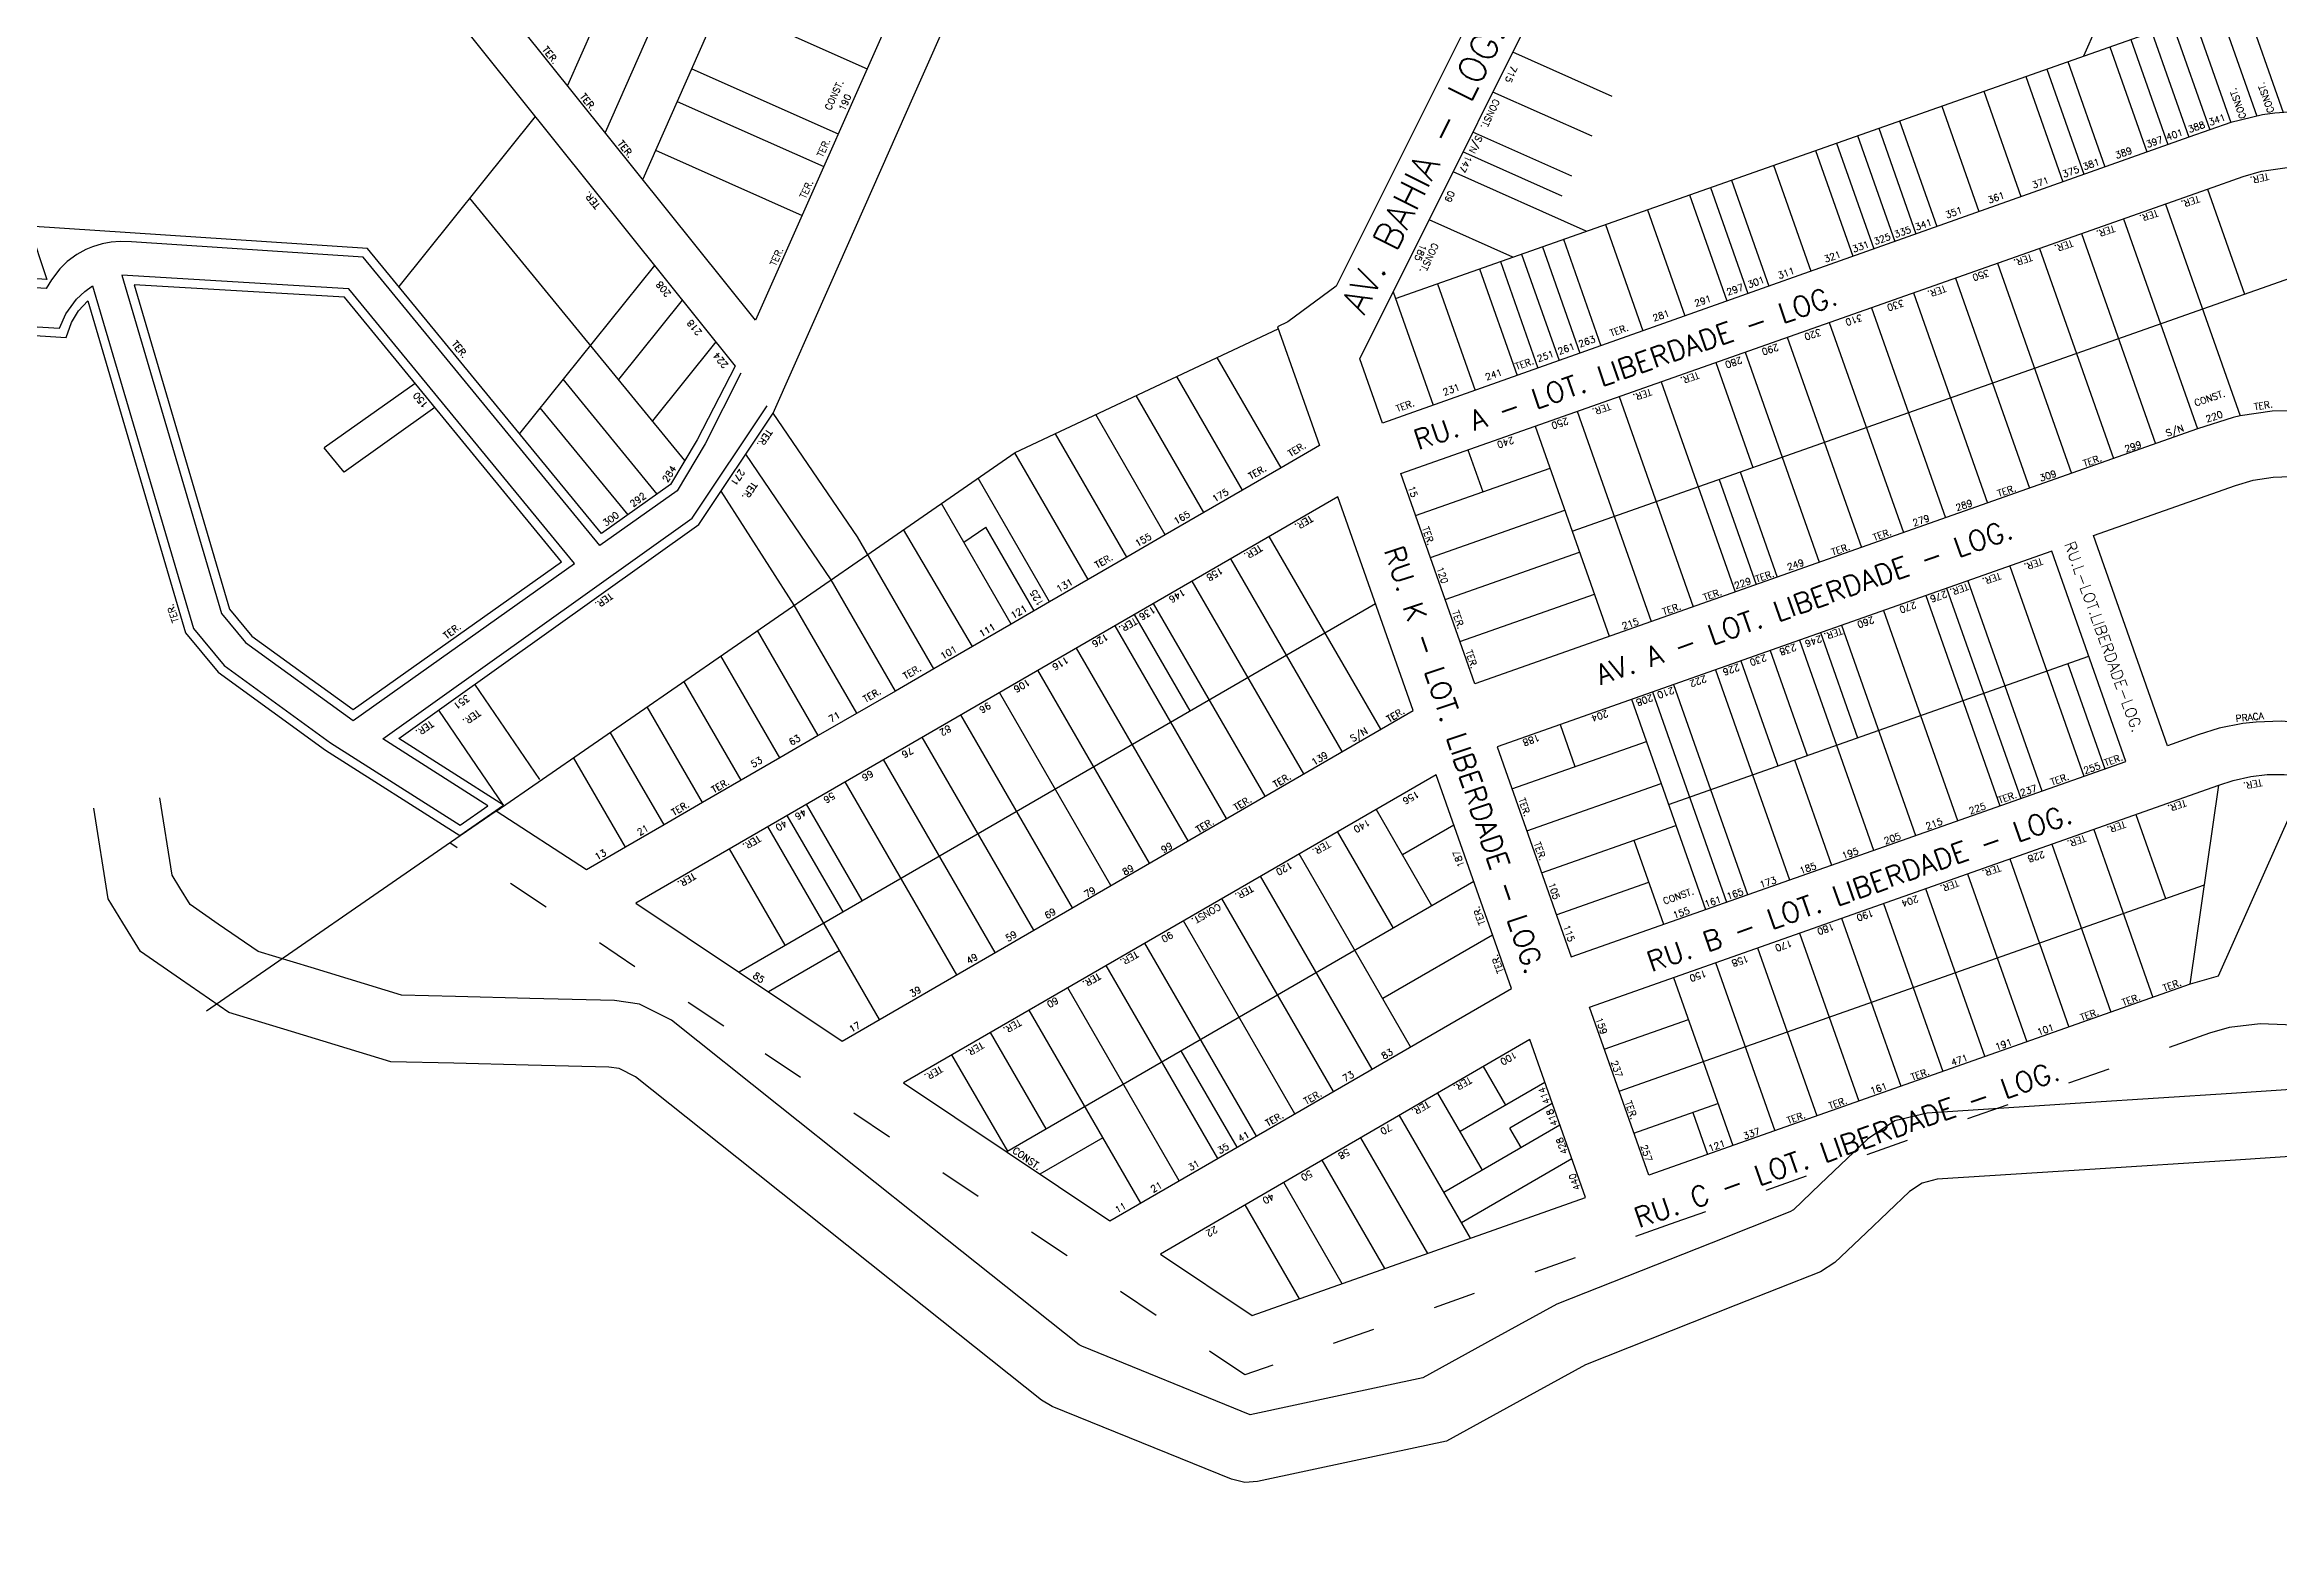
# Model space of a CAD drawing. Extents: x 714896 to 749292, y 8417558 to 8447149.
# Drawn here: x 740476 to 740977, y 8424015 to 8424348 of the extents above; entities that cross this region are included whole.
import ezdxf

# ---------------------------------------------------------------- set-up
doc = ezdxf.new("R2010")
doc.units = 0
doc.header["$MEASUREMENT"] = 0
doc.linetypes.add('ACAD_ISO03W100', pattern=[30, 12, -18])
for name, color, linetype in [('LOTE', 7, 'CONTINUOUS'), ('MEIO_FIO', 24, 'CONTINUOUS'), ('NUM-PORTA', 7, 'CONTINUOUS'), ('QUADRA', 6, 'CONTINUOUS'), ('REFERENCIA', 7, 'CONTINUOUS'), ('TEXTO', 7, 'CONTINUOUS'), ('TEXTODERUA', 3, 'CONTINUOUS')]:
    doc.layers.add(name, color=color, linetype=linetype)
doc.styles.add('ROMANS', font='ROMANS.SHX', dxfattribs={"height": 1.5})

msp = doc.modelspace()

# ---------------------------------------------------------------- linework, layer by layer
at = {"layer": 'LOTE', "color": 7}
for p, q in [((740954.01, 8424392.63, 517.5), (740933.24, 8424345.78, 517.5)), ((740778.8, 8424291.36, 517.5), (740977.9, 8424361.51, 517.5)), ((740969.16, 8424358.43, 517.5), (740978.08, 8424333.11, 517.5)), ((740953.32, 8424352.74, 517.5), (740961.6, 8424329.25, 517.5)), ((740958.04, 8424354.39, 517.5), (740966.32, 8424330.9, 517.5)), ((740963.63, 8424356.48, 517.5), (740972.15, 8424332.31, 517.5)), ((740939.14, 8424347.85, 517.5), (740947.45, 8424324.28, 517.5)), ((740943.85, 8424349.52, 517.5), (740952.17, 8424325.93, 517.5)), ((740948.65, 8424350.94, 517.5), (740956.88, 8424327.6, 517.5)), ((740827.42, 8424336.69, 517.5), (740805.13, 8424346.61, 517.5)), ((740924.99, 8424342.86, 517.5), (740933.32, 8424319.24, 517.5)), ((740929.71, 8424344.53, 517.5), (740938.03, 8424320.91, 517.5)), ((740822.93, 8424327.76, 517.5), (740800.66, 8424337.67, 517.5)), ((740910.84, 8424337.89, 517.5), (740919.18, 8424314.22, 517.5)), ((740920.28, 8424341.21, 517.5), (740928.61, 8424317.56, 517.5)), ((740901.41, 8424334.56, 517.5), (740909.76, 8424310.88, 517.5)), ((740818.43, 8424318.82, 517.5), (740796.2, 8424328.72, 517.5)), ((740882.55, 8424327.92, 517.5), (740890.91, 8424304.19, 517.5)), ((740887.27, 8424329.57, 517.5), (740895.62, 8424305.86, 517.5)), ((740891.98, 8424331.24, 517.5), (740900.33, 8424307.53, 517.5)), ((740816.2, 8424314.35, 517.5), (740793.96, 8424324.25, 517.5)), ((740873.12, 8424324.59, 517.5), (740881.48, 8424300.84, 517.5)), ((740877.84, 8424326.24, 517.5), (740886.2, 8424302.51, 517.5)), ((740821.64, 8424306.46, 517.5), (740791.73, 8424319.78, 517.5)), ((740854.25, 8424317.95, 517.5), (740862.64, 8424294.15, 517.5)), ((740863.68, 8424321.27, 517.5), (740872.06, 8424297.5, 517.5)), ((740844.82, 8424314.62, 517.5), (740853.21, 8424290.81, 517.5)), ((740849.54, 8424316.29, 517.5), (740857.92, 8424292.48, 517.5)), ((740951.65, 8424312.57, 517.5), (740968.39, 8424265.05, 517.5)), ((740961.08, 8424315.89, 517.5), (740969.39, 8424292.31, 517.5)), ((740805.19, 8424300.66, 517.5), (740786.37, 8424309.04, 517.5)), ((740825.96, 8424307.98, 517.5), (740834.36, 8424284.12, 517.5)), ((740835.39, 8424311.3, 517.5), (740843.79, 8424287.46, 517.5)), ((740942.22, 8424309.25, 517.5), (740958.83, 8424262.09, 517.5)), ((740811.81, 8424302.98, 517.5), (740820.23, 8424279.1, 517.5)), ((740816.53, 8424304.66, 517.5), (740824.94, 8424280.78, 517.5)), ((740923.35, 8424302.6, 517.5), (740939.97, 8424255.44, 517.5)), ((740932.79, 8424305.92, 517.5), (740949.4, 8424258.76, 517.5)), ((740797.66, 8424298.01, 517.5), (740806.09, 8424274.09, 517.5)), ((740802.38, 8424299.66, 517.5), (740810.8, 8424275.76, 517.5)), ((740807.09, 8424301.33, 517.5), (740815.52, 8424277.43, 517.5)), ((740818.48, 8424239.14, 517.5), (740982.31, 8424296.87, 517.5)), ((740913.92, 8424299.28, 517.5), (740930.54, 8424252.12, 517.5)), ((740778.28, 8424292.84, 517.5), (740787.24, 8424267.4, 517.5)), ((740788.23, 8424294.69, 517.5), (740796.67, 8424270.74, 517.5)), ((740895.06, 8424292.63, 517.5), (740911.67, 8424245.47, 517.5)), ((740904.49, 8424295.95, 517.5), (740921.11, 8424248.8, 517.5)), ((740885.63, 8424289.31, 517.5), (740902.24, 8424242.15, 517.5)), ((740866.76, 8424282.66, 517.5), (740883.38, 8424235.5, 517.5)), ((740876.19, 8424285.98, 517.5), (740892.81, 8424238.83, 517.5)), ((740753.12, 8424253.36, 509.48), (740738.81, 8424278.1, 509.48)), ((740850.73, 8424277.01, 517.5), (740859.04, 8424253.43, 517.5)), ((740857.33, 8424279.34, 517.5), (740873.95, 8424232.18, 517.5)), ((740744.46, 8424248.36, 509.48), (740729.72, 8424273.83, 509.48)), ((740838.47, 8424272.69, 517.5), (740855.08, 8424225.53, 517.5)), ((740735.81, 8424243.35, 509.48), (740720.64, 8424269.57, 509.48)), ((740829.04, 8424269.37, 517.5), (740845.65, 8424222.21, 517.5)), ((740727.15, 8424238.34, 509.48), (740711.56, 8424265.3, 509.48)), ((740810.17, 8424262.72, 517.5), (740826.79, 8424215.56, 517.5)), ((740819.6, 8424266.05, 517.5), (740836.22, 8424218.89, 517.5)), ((740709.84, 8424228.32, 509.48), (740693.39, 8424256.76, 509.48)), ((740718.5, 8424233.33, 509.48), (740702.47, 8424261.03, 509.48)), ((740795.08, 8424257.41, 517.5), (740798.4, 8424247.97, 517.5)), ((740783.31, 8424242.66, 517.5), (740813.5, 8424253.29, 517.5)), ((740856.21, 8424252.44, 517.5), (740864.51, 8424228.86, 517.5)), ((740701.19, 8424223.32, 509.48), (740685.14, 8424251.05, 509.48)), ((740851.49, 8424250.77, 517.5), (740859.8, 8424227.2, 517.5)), ((740692.53, 8424218.31, 509.48), (740676.88, 8424245.35, 509.48)), ((740786.64, 8424233.23, 517.5), (740816.82, 8424243.86, 517.5)), ((740675.22, 8424208.29, 509.48), (740658.09, 8424237.9, 509.48)), ((740683.88, 8424213.3, 509.48), (740668.41, 8424239.5, 509.48)), ((740697.72, 8424221.31, 509.48), (740686.86, 8424240.09, 509.48)), ((740775.53, 8424194.7, 517.5), (740750.49, 8424237.97, 517.5)), ((740766.88, 8424189.69, 517.5), (740741.84, 8424232.97, 517.5)), ((740789.96, 8424223.79, 517.5), (740820.14, 8424234.43, 517.5)), ((740666.56, 8424203.28, 509.48), (740652.12, 8424228.25, 509.48)), ((740758.22, 8424184.68, 517.5), (740733.18, 8424227.96, 517.5)), ((740907.25, 8424228.01, 517.5), (740923.86, 8424180.85, 517.5)), ((740916.68, 8424231.33, 517.5), (740933.29, 8424184.17, 517.5)), ((740774.3, 8424222.87, 517.5), (740631.47, 8424140.23, 517.5)), ((740657.91, 8424198.28, 509.48), (740643.86, 8424222.55, 509.48)), ((740749.56, 8424179.67, 517.5), (740724.52, 8424222.95, 517.5)), ((740793.28, 8424214.36, 517.5), (740823.46, 8424225, 517.5)), ((740897.82, 8424224.69, 517.5), (740914.43, 8424177.53, 517.5)), ((740902.53, 8424226.35, 517.5), (740919.15, 8424179.19, 517.5)), ((740649.25, 8424193.27, 509.48), (740635.61, 8424216.85, 509.48)), ((740740.91, 8424174.66, 517.5), (740715.87, 8424217.94, 517.5)), ((740732.72, 8424198.81, 517.5), (740720.2, 8424220.45, 517.5)), ((740878.95, 8424218.04, 517.5), (740895.57, 8424170.88, 517.5)), ((740888.38, 8424221.36, 517.5), (740905, 8424174.2, 517.5)), ((740732.25, 8424169.66, 517.5), (740707.21, 8424212.93, 517.5)), ((740862.92, 8424212.39, 517.5), (740871.23, 8424188.81, 517.5)), ((740869.52, 8424214.72, 517.5), (740886.14, 8424167.56, 517.5)), ((740874.24, 8424216.38, 517.5), (740882.54, 8424192.8, 517.5)), ((740640.6, 8424188.26, 509.48), (740627.35, 8424211.16, 509.48)), ((740723.6, 8424164.65, 517.5), (740698.56, 8424207.93, 517.5)), ((740840.1, 8424177.85, 517.5), (740934.42, 8424211.08, 517.5)), ((740850.66, 8424208.07, 517.5), (740867.27, 8424160.91, 517.5)), ((740856.32, 8424210.06, 517.5), (740864.62, 8424186.49, 517.5)), ((740929.7, 8424209.41, 517.5), (740938.01, 8424185.84, 517.5)), ((740631.94, 8424183.25, 509.48), (740619.09, 8424205.46, 509.48)), ((740714.94, 8424159.64, 517.5), (740689.9, 8424202.92, 517.5)), ((740836.51, 8424203.09, 517.5), (740853.12, 8424155.93, 517.5)), ((740841.23, 8424204.75, 517.5), (740857.84, 8424157.59, 517.5)), ((740623.29, 8424178.24, 509.48), (740610.84, 8424199.76, 509.48)), ((740706.29, 8424154.63, 517.5), (740681.25, 8424197.91, 517.5)), ((740831.79, 8424201.42, 517.5), (740848.41, 8424154.27, 517.5)), ((740614.63, 8424173.24, 509.48), (740602.58, 8424194.06, 509.48)), ((740697.63, 8424149.62, 517.5), (740672.59, 8424192.9, 517.5)), ((740804.94, 8424181.36, 517.5), (740835.12, 8424191.99, 517.5)), ((740815.76, 8424195.78, 517.5), (740819.08, 8424186.34, 517.5)), ((740605.97, 8424168.23, 509.48), (740594.33, 8424188.36, 509.48)), ((740688.97, 8424144.62, 517.5), (740663.93, 8424187.9, 517.5)), ((740868.4, 8424187.81, 517.5), (740876.7, 8424164.24, 517.5)), ((740680.32, 8424139.61, 517.5), (740655.28, 8424182.89, 517.5)), ((740808.26, 8424171.93, 517.5), (740838.44, 8424182.56, 517.5)), ((740957.22, 8424137.47, 517.5), (740963.62, 8424182.14, 517.5)), ((740659.14, 8424156.24, 517.5), (740646.62, 8424177.88, 517.5)), ((740787, 8424155.1, 517.5), (740774.48, 8424176.74, 517.5)), ((740663.01, 8424129.59, 517.5), (740637.97, 8424172.87, 517.5)), ((740654.82, 8424153.74, 517.5), (740642.3, 8424175.38, 517.5)), ((740778.34, 8424150.09, 517.5), (740765.83, 8424171.73, 517.5)), ((740791.91, 8424173.2, 517.5), (740780.39, 8424166.53, 517.5)), ((740811.58, 8424162.5, 517.5), (740841.76, 8424173.13, 517.5)), ((740935.54, 8424172.24, 517.5), (740948.83, 8424134.51, 517.5)), ((740944.97, 8424175.56, 517.5), (740951.62, 8424156.7, 517.5)), ((740641.83, 8424146.22, 517.5), (740629.31, 8424167.86, 517.5)), ((740782.21, 8424123.44, 517.5), (740757.17, 8424166.72, 517.5)), ((740832.33, 8424169.81, 517.5), (740838.98, 8424150.94, 517.5)), ((740926.11, 8424168.92, 517.5), (740939.4, 8424131.19, 517.5)), ((740773.55, 8424118.44, 517.5), (740748.51, 8424161.71, 517.5)), ((740907.24, 8424162.27, 517.5), (740920.54, 8424124.55, 517.5)), ((740916.68, 8424165.6, 517.5), (740929.97, 8424127.87, 517.5)), ((740796.37, 8424160.52, 517.5), (740691.55, 8424099.87, 517.5)), ((740764.9, 8424113.43, 517.5), (740739.86, 8424156.71, 517.5)), ((740814.9, 8424153.06, 517.5), (740835.65, 8424160.37, 517.5)), ((740829, 8424113.5, 517.5), (740960.42, 8424159.8, 517.5)), ((740897.81, 8424158.95, 517.5), (740911.1, 8424121.22, 517.5)), ((740897.81, 8424158.95, 517.5), (740911.1, 8424121.22, 517.5)), ((740756.24, 8424108.42, 517.5), (740731.2, 8424151.7, 517.5)), ((740878.95, 8424152.3, 517.5), (740892.24, 8424114.58, 517.5)), ((740888.38, 8424155.63, 517.5), (740901.67, 8424117.9, 517.5)), ((740747.59, 8424103.41, 517.5), (740722.55, 8424146.69, 517.5)), ((740800.6, 8424148.53, 517.5), (740775.95, 8424134.26, 517.5)), ((740869.52, 8424148.98, 517.5), (740882.81, 8424111.25, 517.5)), ((740654.08, 8424145.02, 517.5), (740638.11, 8424135.78, 517.5)), ((740738.93, 8424098.4, 517.5), (740713.89, 8424141.68, 517.5)), ((740850.65, 8424142.33, 517.5), (740863.95, 8424104.61, 517.5)), ((740860.09, 8424145.66, 517.5), (740873.38, 8424107.93, 517.5)), ((740730.28, 8424093.4, 517.5), (740705.24, 8424136.67, 517.5)), ((740841.22, 8424139.01, 517.5), (740854.51, 8424101.28, 517.5)), ((740721.62, 8424088.39, 517.5), (740696.58, 8424131.67, 517.5)), ((740700.44, 8424105.02, 517.5), (740687.92, 8424126.66, 517.5)), ((740825.68, 8424122.93, 517.5), (740844.55, 8424129.58, 517.5)), ((740691.79, 8424100.01, 517.5), (740679.27, 8424121.65, 517.5)), ((740743.26, 8424100.91, 517.5), (740730.74, 8424122.55, 517.5)), ((740803.6, 8424110.38, 517.5), (740798.6, 8424119.02, 517.5)), ((740798.32, 8424095.78, 517.5), (740788.33, 8424113.06, 517.5)), ((740812.36, 8424115.45, 517.5), (740793.32, 8424104.43, 517.5)), ((740795.63, 8424080.47, 517.5), (740779.68, 8424108.04, 517.5)), ((740814.02, 8424110.73, 517.5), (740804.5, 8424105.22, 517.5)), ((740832.33, 8424104.07, 517.5), (740851.19, 8424110.72, 517.5)), ((740845.53, 8424108.72, 517.5), (740848.86, 8424099.29, 517.5)), ((740713.15, 8424103.03, 517.5), (740699.02, 8424094.86, 517.5)), ((740786.04, 8424077.07, 517.5), (740771.03, 8424103.02, 517.5)), ((740815.74, 8424105.85, 517.5), (740789.67, 8424090.77, 517.5)), ((740807.04, 8424100.82, 517.5), (740804.5, 8424105.22, 517.5)), ((740776.45, 8424073.68, 517.5), (740762.38, 8424097.99, 517.5)), ((740818.4, 8424098.31, 517.5), (740793.61, 8424083.96, 517.5)), ((740766.86, 8424070.29, 517.5), (740753.73, 8424092.97, 517.5)), ((740757.27, 8424066.89, 517.5), (740745.08, 8424087.95, 517.5))]:
    msp.add_line(p, q, dxfattribs=at)
at = {"layer": 'LOTE', "color": 7, "ltscale": 0.3}
for p, q in [((740583.45, 8424377, 517.02), (740660.24, 8424342.93, 517.02)), ((740605.39, 8424367.26, 517.02), (740592.94, 8424339.19, 517.02)), ((740616.36, 8424362.4, 517.02), (740601.39, 8424328.65, 517.02)), ((740627.33, 8424357.53, 517.02), (740609.84, 8424318.11, 517.02)), ((740620.84, 8424342.91, 517.02), (740653.75, 8424328.31, 517.02)), ((740585.71, 8424332.22, 509.48), (740555.11, 8424294.07, 509.48)), ((740617.6, 8424335.59, 517.02), (740650.5, 8424321, 517.02)), ((740612.73, 8424324.62, 517.02), (740645.64, 8424310.03, 517.02)), ((740612.49, 8424298.81, 517.02), (740582.19, 8424261.04, 509.48)), ((740618.74, 8424291.01, 517.02), (740604.44, 8424273.19, 513.46)), ((740626.25, 8424281.65, 517.02), (740612.03, 8424263.93, 513.48))]:
    msp.add_line(p, q, dxfattribs=at)
at = {"layer": 'LOTE', "color": 7, "ltscale": 0.3, "elevation": 509.48}
for points in [[(740619.34, 8424255.02), (740571.04, 8424313.92)], [(740613.08, 8424247.48), (740591.96, 8424273.23)], [(740606.55, 8424242.85), (740586.86, 8424266.87)]]:
    msp.add_lwpolyline(points, dxfattribs=at)
at = {"layer": 'LOTE', "color": 7}
for points, elevation in [([(740576.94, 8424176.35), (740660.14, 8424233.79), (740693.46, 8424256.8), (740752.51, 8424284.54)], 509.48), ([(740658.09, 8424237.9), (740639.1, 8424265.62)], 513.22), ([(740652.12, 8424228.25), (740633, 8424256.46)], 513.22), ([(740643.86, 8424222.55), (740627.45, 8424248.14)], 513.22), ([(740681.91, 8424236.67), (740686.86, 8424240.09)], 509.48), ([(740586.77, 8424183.45), (740572.2, 8424204.81)], 3.74), ([(740578.63, 8424177.64), (740564.06, 8424199)], 3.74)]:
    msp.add_lwpolyline(points, dxfattribs=dict(at, elevation=elevation))
at = {"layer": 'LOTE', "color": 7, "linetype": 'CONTINUOUS', "elevation": 509.48}
for points in [[(740558.77, 8424272.3), (740538.37, 8424257.85)], [(740563.21, 8424266.88), (740542.81, 8424252.43)], [(740542.81, 8424252.43), (740538.37, 8424257.85)]]:
    msp.add_lwpolyline(points, dxfattribs=at)
at = {"layer": 'LOTE', "color": 7, "linetype": 'ACAD_ISO03W100', "ltscale": 0.8, "elevation": 517.5}
msp.add_lwpolyline([(741491.8, 8423561.39), (741470.72, 8423585.84), (741430.16, 8423632.98), (741347.93, 8423683.63), (741322.26, 8423720.63), (741311.9, 8423874.22), (741290.32, 8423937.43), (741246.1, 8424011.65), (740989.61, 8424125.38), (740981.61, 8424127.92), (740978.56, 8424128.39), (740972.92, 8424128.62), (740965.95, 8424127.74), (740961.52, 8424126.47), (740841.76, 8424084.07), (740745.02, 8424049.82), (740628.04, 8424128.08), (740566.54, 8424169.23)], dxfattribs=at)
at = {"layer": 'MEIO_FIO', "elevation": 509.48}
for points in [[(740631.88, 8424274.63), (740623.9, 8424258.73), (740617.6, 8424248.23), (740600.21, 8424235.91), (740547.1, 8424300.68), (740495.09, 8424304.1), (740492.56, 8424304.19), (740490.56, 8424304.03), (740488.49, 8424303.64), (740486.35, 8424302.97), (740484.87, 8424302.34), (740482.87, 8424301.24), (740480.69, 8424299.64), (740479.03, 8424298.05), (740477.11, 8424295.59), (740475.97, 8424293.62), (740468.85, 8424294.09)], [(740471.47, 8424285.17), (740478.96, 8424284.68), (740480.4, 8424287.93), (740482.78, 8424291.19), (740484.6, 8424292.91), (740486.37, 8424294.19), (740508.99, 8424217.29), (740515.91, 8424208.99), (740539.78, 8424191.69), (740568.85, 8424173.2), (740575.1, 8424177.52), (740551.52, 8424192.52), (740620.98, 8424242.04), (740637.79, 8424267.25)]]:
    msp.add_lwpolyline(points, dxfattribs=at)
msp.add_lwpolyline([(740544.83, 8424196.68), (740594.51, 8424231.87), (740543.91, 8424293.57), (740492.96, 8424296.61), (740515.3, 8424220.65), (740520.72, 8424214.14)], close=True, dxfattribs=at)
at = {"layer": 'QUADRA', "color": 6, "elevation": 509.48}
for points in [[(740253.23, 8424554.12), (740493.14, 8424447.69), (740630.63, 8424276.19), (740622.1, 8424259.62), (740616.1, 8424249.62), (740600.58, 8424238.62), (740548.1, 8424302.62), (740472.1, 8424307.62), (740476.1, 8424295.62), (740466.12, 8424296.27)], [(740469.95, 8424283.27), (740480.45, 8424282.58), (740481.63, 8424285.98), (740483.21, 8424288.58), (740485.27, 8424290.85), (740507.19, 8424216.32), (740514.53, 8424207.51), (740538.66, 8424190.04), (740568.8, 8424170.86), (740578.63, 8424177.64), (740555.1, 8424192.62), (740622.44, 8424240.63), (740639.1, 8424265.62), (740652.04, 8424294.79), (740670.77, 8424337.04), (740689.5, 8424379.29)], [(740805.38, 8424373.96), (740765.49, 8424294.1), (740754.68, 8424286.12), (740752.34, 8424285.03), (740761.78, 8424258.37), (740753.12, 8424253.36), (740744.46, 8424248.36), (740735.81, 8424243.35), (740727.15, 8424238.34), (740718.5, 8424233.33), (740709.84, 8424228.32), (740701.19, 8424223.32), (740692.53, 8424218.31), (740683.88, 8424213.3), (740675.22, 8424208.29), (740666.56, 8424203.28), (740649.25, 8424193.27), (740640.6, 8424188.26), (740631.94, 8424183.25), (740623.29, 8424178.24), (740614.63, 8424173.24), (740605.97, 8424168.23), (740597.2, 8424163.15), (740576.94, 8424176.35), (740568.9, 8424170.8), (740511.91, 8424131.46), (740511.91, 8424131.46)]]:
    msp.add_lwpolyline(points, dxfattribs=at)
at = {"layer": 'QUADRA', "color": 6}
for points, elevation in [([(740850.42, 8424437.31), (741056.13, 8424348.58), (741039.92, 8424312.01), (741003.32, 8424328.3), (740997.19, 8424330.76), (740993.9, 8424331.72), (740986.77, 8424333), (740980.29, 8424333.26), (740976.18, 8424332.99), (740973.39, 8424332.61), (740966.32, 8424330.9), (740956.88, 8424327.6), (740775.92, 8424263.38), (740770.79, 8424277.85), (740850.42, 8424437.31)], 519.21), ([(740550.93, 8424422.06), (740671.59, 8424368.53), (740635.19, 8424286.48), (740542.23, 8424402.44), (740550.93, 8424422.06)], 517.02), ([(740796.61, 8424204.93), (740779.99, 8424252.09), (740961.08, 8424315.89), (740969.12, 8424318.73), (740973.19, 8424319.91), (740978.94, 8424320.78), (740984.45, 8424320.79), (740989.69, 8424320.05), (740993.45, 8424319.04), (740998.66, 8424316.95), (741007.79, 8424312.89), (741035.2, 8424300.68), (741014.86, 8424255.01), (740999.41, 8424261.88), (740994.74, 8424263.69), (740990.26, 8424264.94), (740986.75, 8424265.62), (740981.64, 8424266.14), (740975.56, 8424266.08), (740968.39, 8424265.05), (740966.87, 8424264.69), (740958.83, 8424262.09), (740796.61, 8424204.93)], 517.5), ([(740544.84, 8424199.14), (740591.6, 8424232.26), (740542.92, 8424291.63), (740495.68, 8424294.45), (740517.1, 8424221.62), (740522.1, 8424215.62)], 509.48), ([(740654.62, 8424124.74), (740782.76, 8424198.88), (740765.85, 8424246.86), (740608.31, 8424155.71), (740654.62, 8424124.74)], 517.5), ([(740952.09, 8424191.02), (740935.47, 8424238.18), (740967.4, 8424249.43), (740971.36, 8424250.57), (740975.79, 8424251.26), (740979.68, 8424251.41), (740982.99, 8424251.19), (740984.92, 8424250.92), (740989.14, 8424249.92), (740992.96, 8424248.52), (740999.09, 8424245.79), (741008.71, 8424241.51), (740988.05, 8424195.09), (740983, 8424196.05), (740977.62, 8424196.49), (740971.97, 8424196.33), (740969.03, 8424195.99), (740963.73, 8424194.92), (740958.95, 8424193.44), (740952.09, 8424191.02)], 517.5), ([(740818.23, 8424143.63), (740942.73, 8424187.5), (740926.11, 8424234.66), (740801.61, 8424190.79), (740818.23, 8424143.63)], 517.5), ([(740804.83, 8424136.53), (740787.92, 8424184.51), (740668.4, 8424115.36), (740714.69, 8424084.38), (740804.83, 8424136.53)], 517.5), ([(740835.65, 8424094.64), (740822.36, 8424132.37), (740963.62, 8424182.14), (740966.81, 8424183.2), (740970.81, 8424184.11), (740974.46, 8424184.52), (740978.3, 8424184.55), (740983.35, 8424183.92), (740963.47, 8424139.28), (740957.22, 8424137.47), (740835.65, 8424094.64)], 517.5), ([(740821.46, 8424089.61), (740808.97, 8424125.05), (740726.06, 8424076.91), (740746.65, 8424063.13), (740821.46, 8424089.61)], 517.5)]:
    msp.add_lwpolyline(points, close=True, dxfattribs=dict(at, elevation=elevation))
at = {"layer": 'REFERENCIA', "color": 120, "elevation": 517.5}
for points in [[(740990.73, 8424099.54), (740967.4, 8424098.03), (740934.66, 8424095.92), (740900.43, 8424093.71), (740897.04, 8424092.88), (740894.18, 8424090.97), (740884.46, 8424081.73), (740877.42, 8424075.03), (740874.21, 8424072.98), (740855.19, 8424065.44), (740821.44, 8424052.08), (740808.19, 8424044.81), (740790.24, 8424034.96), (740769.57, 8424030.54), (740747.87, 8424025.89), (740744.97, 8424025.7), (740742.01, 8424026.4), (740701.79, 8424042.74), (740699.33, 8424044.18), (740665.58, 8424071.04), (740630.99, 8424098.57), (740608.22, 8424116.7), (740604.55, 8424118.54), (740602.24, 8424118.87), (740584.13, 8424119.32), (740567.44, 8424119.74), (740553.31, 8424120.09), (740531.05, 8424126.86), (740516.97, 8424131.15), (740506.08, 8424138.65), (740497.12, 8424144.81), (740493.15, 8424151.28), (740489.87, 8424156.64), (740486.62, 8424176.99)], [(740989.79, 8424114.51), (740966.44, 8424113), (740933.7, 8424110.88), (740898.15, 8424108.59), (740890.93, 8424106.83), (740884.78, 8424102.74), (740874.12, 8424092.6), (740868.13, 8424086.89), (740867.35, 8424086.4), (740849.66, 8424079.39), (740815.04, 8424065.68), (740800.98, 8424057.96), (740784.95, 8424049.17), (740766.43, 8424045.2), (740746.23, 8424040.88), (740708.43, 8424056.23), (740707.83, 8424056.59), (740674.92, 8424082.78), (740640.33, 8424110.31), (740616.34, 8424129.4), (740609.1, 8424133.04), (740603.49, 8424133.84), (740584.51, 8424134.32), (740567.82, 8424134.73), (740555.73, 8424135.03), (740535.42, 8424141.21), (740523.56, 8424144.82), (740514.58, 8424151), (740508.24, 8424155.36), (740505.94, 8424159.12), (740504.21, 8424161.94), (740501.44, 8424179.35)]]:
    msp.add_lwpolyline(points, dxfattribs=at)

# ---------------------------------------------------------------- texts
at = {"layer": 'NUM-PORTA', "style": 'ROMANS'}
for s, height, rotation, p in [('715', 1.5, 247.3907, (740804.82, 8424343.77, 517.5)), ('190', 1.502, 65.4741, (740655.14, 8424333.31)), ('341', 1.5, 19.44, (740961.64, 8424330.13, 519.21)), ('S/N', 1.5, 244.4943, (740797.02, 8424328.12, 519.21)), ('397', 1.5, 19.44, (740947.6, 8424325.18, 517.5)), ('401', 1.5, 19.44, (740952.11, 8424326.78, 517.5)), ('388', 1.5, 19.44, (740957.03, 8424328.52, 519.21)), ('147', 1.5, 244.4943, (740794.7, 8424323.59, 519.21)), ('381', 1.5, 19.44, (740933.39, 8424320.14, 517.5)), ('389', 1.5, 19.44, (740940.67, 8424322.72, 517.5)), ('371', 1.5, 19.44, (740922.01, 8424316.05, 517.5)), ('375', 1.5, 19.44, (740928.83, 8424318.47, 517.5)), ('09', 1.5, 247.3907, (740790.78, 8424315.71, 517.5)), ('351', 1.5, 19.44, (740902.56, 8424309.33, 517.5)), ('361', 1.5, 19.44, (740912.07, 8424312.67, 517.5)), ('335', 1.5, 19.44, (740891.06, 8424304.95, 517.5)), ('341', 1.5, 19.44, (740895.75, 8424306.62, 517.5)), ('185', 1.5, 247.3907, (740784.51, 8424303.7, 517.5)), ('350', 1.5, 198.6397, (740911.81, 8424297.9, 517.5)), ('310', 1.5, 198.6397, (740883.32, 8424287.86, 517.5)), ('330', 1.5, 198.6397, (740892.67, 8424291.16, 517.5)), ('320', 1.5, 198.6397, (740874.08, 8424284.61, 517.5)), ('280', 1.5, 198.6397, (740856.32, 8424278.35, 517.5)), ('290', 1.5, 198.6397, (740864.51, 8424281.24, 517.5)), ('150', 1.508, 130.1758, (740561.8, 8424267.54, -39.28)), ('250', 1.5, 198.6397, (740817.33, 8424264.68, 517.5)), ('S/N', 1.5, 18.6397, (740952, 8424260.36, 517.5)), ('220', 1.5, 18.6397, (740961, 8424263.55, 517.5)), ('240', 1.5, 198.6397, (740805.11, 8424260.38, 517.5)), ('299', 1.5, 18.6397, (740942.77, 8424256.81, 517.5)), ('309', 1.5, 18.6397, (740923.68, 8424250.27, 517.5)), ('15', 1.5, 288.6397, (740781.61, 8424249.02, 517.5)), ('279', 1.5, 18.6397, (740895.21, 8424240.24, 517.5)), ('289', 1.5, 18.6397, (740904.85, 8424243.64, 517.5)), ('249', 1.5, 18.6397, (740867.02, 8424230.31, 517.5)), ('158', 1.5, 210.9859, (740739.53, 8424231.14, 517.5)), ('120', 1.5, 288.6397, (740788.01, 8424230.88, 517.5)), ('229', 1.5, 18.6397, (740855.16, 8424226.13, 517.5)), ('136', 1.5, 210.9859, (740724.38, 8424222.37, 517.5)), ('146', 1.5, 210.9859, (740731.1, 8424226.26, 517.5)), ('270', 1.5, 199.1952, (740895.41, 8424223.39, 517.5)), ('276', 1.5, 199.1952, (740902.31, 8424225.83, 517.5)), ('215', 1.5, 18.6397, (740829.94, 8424217.08, 517.5)), ('260', 1.5, 199.1952, (740885.95, 8424220.06, 517.5)), ('126', 1.5, 210.9859, (740713.82, 8424216.26, 517.5)), ('230', 1.5, 199.1952, (740861.8, 8424211.55, 517.5)), ('238', 1.5, 199.1952, (740868.49, 8424213.91, 517.5)), ('246', 1.5, 199.1952, (740874.21, 8424215.79, 517.5)), ('116', 1.5, 210.9859, (740704.91, 8424211.1, 517.5)), ('222', 1.5, 199.1952, (740848.33, 8424206.81, 517.5)), ('226', 1.5, 199.1952, (740855.76, 8424209.42, 517.5)), ('106', 1.5, 210.9859, (740696.25, 8424206.1, 517.5)), ('208', 1.5, 199.1952, (740836.31, 8424202.57, 517.5)), ('210', 1.5, 199.1952, (740841.04, 8424204.24, 517.5)), ('71', 1.5, 30.273, (740652.13, 8424196.16, 509.48)), ('96', 1.5, 210.9859, (740687.4, 8424200.84, 517.5)), ('204', 1.5, 199.1952, (740826.24, 8424199.02, 517.5)), ('63', 1.5, 30.273, (740643.23, 8424191.01, 509.48)), ('82', 1.5, 210.9859, (740678.51, 8424195.7, 517.5)), ('S/N', 1.5, 30.9859, (740769.21, 8424191.79, 517.5)), ('188', 1.5, 199.1952, (740810.85, 8424193.6, 517.5)), ('53', 1.5, 30.273, (740634.64, 8424186.05, 509.48)), ('76', 1.5, 210.9859, (740670.01, 8424190.78, 517.5)), ('139', 1.5, 30.9859, (740760.52, 8424186.52, 517.5)), ('255', 1.5, 19.1952, (740933.58, 8424184.65, 517.5)), ('66', 1.5, 210.9859, (740661.06, 8424185.61, 517.5)), ('237', 1.5, 19.1952, (740919.32, 8424179.63, 517.5)), ('46', 1.5, 210.9859, (740646.02, 8424176.9, 517.5)), ('56', 1.5, 210.9859, (740652.46, 8424180.63, 517.5)), ('156', 1.5, 209.6684, (740783.6, 8424180.97, 517.5)), ('225', 1.5, 19.1952, (740907.85, 8424175.59, 517.5)), ('21', 1.5, 30.273, (740609.15, 8424170.77, 509.48)), ('40', 1.5, 210.9859, (740641.69, 8424174.4, 517.5)), ('140', 1.5, 209.6684, (740772.59, 8424174.6, 517.5)), ('205', 1.5, 19.1952, (740888.77, 8424168.86, 517.5)), ('215', 1.5, 19.1952, (740898.14, 8424172.16, 517.5)), ('13', 1.5, 30.273, (740599.64, 8424165.27, 509.48)), ('99', 1.5, 30.9859, (740726.77, 8424166.85, 517.5)), ('187', 1.5, 110.1063, (740794.34, 8424164.07, 517.5)), ('195', 1.5, 19.1952, (740879.3, 8424165.53, 517.5)), ('228', 1.5, 199.1952, (740924.22, 8424167.44, 517.5)), ('89', 1.5, 30.9859, (740718.09, 8424161.83, 517.5)), ('120', 1.5, 209.6684, (740755.17, 8424165.03, 517.5)), ('173', 1.5, 19.1952, (740860.85, 8424159.02, 517.5)), ('185', 1.5, 19.1952, (740869.8, 8424162.18, 517.5)), ('79', 1.5, 30.9859, (740709.5, 8424156.86, 517.5)), ('105', 1.5, 289.1952, (740813.07, 8424159.98, 517.5)), ('161', 1.5, 19.1952, (740848.48, 8424154.67, 517.5)), ('165', 1.5, 19.1952, (740853.43, 8424156.41, 517.5)), ('204', 1.5, 199.1952, (740895.87, 8424157.45, 517.5)), ('69', 1.5, 30.9859, (740700.6, 8424152.06, 517.5)), ('155', 1.5, 19.1952, (740841.38, 8424152.17, 517.5)), ('190', 1.5, 199.1952, (740885.79, 8424154.25, 517.5)), ('59', 1.5, 30.9859, (740691.84, 8424146.99, 517.5)), ('90', 1.5, 209.6684, (740728.34, 8424149.35, 517.5)), ('115', 1.5, 289.1952, (740816.41, 8424150.49, 517.5)), ('170', 1.5, 199.1952, (740867.53, 8424147.47, 517.5)), ('180', 1.5, 199.1952, (740876.97, 8424151.18, 517.5)), ('49', 1.5, 30.9859, (740683.05, 8424141.9, 517.5)), ('158', 1.5, 199.1952, (740857.77, 8424144.03, 517.5)), ('85', 1.5, 324.903, (740634.42, 8424139.1, 517.5)), ('39', 1.5, 30.9859, (740670.33, 8424134.54, 517.5)), ('150', 1.5, 199.1952, (740848.31, 8424140.69, 517.5)), ('60', 1.5, 209.6684, (740702.63, 8424134.7, 517.5)), ('17', 1.5, 29.6684, (740656.69, 8424126.57, 517.5)), ('159', 1.5, 289.1952, (740823.73, 8424129.72, 517.5)), ('101', 1.5, 19.1952, (740923.13, 8424125.95, 517.5)), ('83', 1.5, 29.6684, (740776.19, 8424120.57, 517.5)), ('100', 1.5, 209.6684, (740805.51, 8424122.44, 517.5)), ('471', 1.5, 19.1952, (740903.81, 8424119.14, 517.5)), ('191', 1.5, 19.1952, (740913.73, 8424122.64, 517.5)), ('73', 1.5, 29.6684, (740767.46, 8424115.52, 517.5)), ('237', 1.5, 289.1952, (740827.13, 8424120.05, 517.5)), ('414', 1.5, 109.9385, (740813.56, 8424110.93, 517.5)), ('161', 1.5, 19.1952, (740885.69, 8424112.76, 517.5)), ('418', 1.5, 109.9385, (740815.3, 8424106, 517.5)), ('35', 1.5, 29.6684, (740739.39, 8424099.36, 517.5)), ('41', 1.5, 29.6684, (740744, 8424102.03, 517.5)), ('70', 1.5, 209.6684, (740777.46, 8424106.21, 517.5)), ('428', 1.5, 109.9385, (740817.54, 8424099.64, 517.5)), ('257', 1.5, 289.1952, (740833.79, 8424101.16, 517.5)), ('121', 1.5, 19.1952, (740849.36, 8424099.89, 517.5)), ('337', 1.5, 19.1952, (740857.17, 8424102.64, 517.5)), ('31', 1.5, 29.6684, (740732.8, 8424095.55, 517.5)), ('58', 1.5, 209.6684, (740768, 8424100.69, 517.5)), ('21', 1.5, 29.6684, (740724.39, 8424090.68, 517.5)), ('50', 1.5, 209.6684, (740759.65, 8424095.84, 517.5)), ('440', 1.5, 109.9385, (740820.38, 8424091.58, 517.5)), ('11', 1.5, 29.6684, (740716.36, 8424086.04, 517.5)), ('40', 1.5, 209.6684, (740751.03, 8424090.66, 517.5)), ('22', 1.5, 209.6684, (740738.33, 8424083.29, 517.5))]:
    msp.add_text(s, height=height, rotation=rotation, dxfattribs=at).set_placement(p)
at = {"layer": 'NUM-PORTA', "color": 7, "style": 'ROMANS'}
for s, rotation, p in [('321', 19.44, (740875.32, 8424299.42, 517.5)), ('331', 19.44, (740881.66, 8424301.67, 517.5)), ('325', 19.44, (740886.48, 8424303.38, 517.5)), ('311', 19.44, (740864.93, 8424295.73, 517.5)), ('208', 129.4164, (740616.32, 8424292.45, -509.48)), ('291', 19.44, (740846.23, 8424289.49, 517.5)), ('297', 19.44, (740853.45, 8424292.03, 517.5)), ('301', 19.44, (740858.16, 8424293.69, 517.5)), ('281', 19.44, (740836.86, 8424286.19, 517.5)), ('218', 129.4164, (740623.24, 8424283.81, -509.48)), ('263', 19.44, (740820.2, 8424280.37, 517.5)), ('224', 129.4164, (740629.15, 8424276.45, -509.48)), ('251', 19.44, (740810.91, 8424277.08, 517.5)), ('261', 19.44, (740815.57, 8424278.73, 517.5)), ('231', 19.44, (740789.76, 8424269.57, 517.5)), ('241', 19.44, (740799.28, 8424272.95, 517.5)), ('284', 57.0603, (740615.39, 8424250.01, 509.48)), ('271', 236.1837, (740631.65, 8424253.25, 1018.96)), ('292', 36.5334, (740607.67, 8424244.47, 509.48)), ('175', 30.273, (740738.22, 8424245.6, 509.48)), ('300', 36.5334, (740601.58, 8424240.16, 509.48)), ('165', 30.273, (740729.57, 8424240.6, 509.48)), ('155', 30.273, (740720.91, 8424235.59, 509.48)), ('131', 30.273, (740703.25, 8424225.37, 509.48)), ('121', 30.273, (740692.98, 8424219.43, 509.48)), ('125', 120.273, (740699.91, 8424222.89, 509.48)), ('111', 30.273, (740685.87, 8424215.31, 509.48)), ('101', 30.273, (740677.22, 8424210.31, 509.48)), ('351', 215.1748, (740570.37, 8424202.55))]:
    msp.add_text(s, height=1.5, rotation=rotation, dxfattribs=at).set_placement(p)
at = {"layer": 'TEXTO', "style": 'ROMANS'}
for s, height, rotation, p in [('TER.', 1.502, 308.8849, (740587.21, 8424347.17)), ('TER.', 1.502, 308.8849, (740595.66, 8424336.63)), ('CONST.', 1.502, 65.4741, (740652.02, 8424333.45)), ('CONST.', 1.5, 109.44, (740969.8, 8424332.02, 1035.01)), ('CONST.', 1.5, 109.44, (740976.09, 8424333.33, 1035.01)), ('CONST.', 1.5, 244.9544, (740800.91, 8424336.32, 517.5)), ('TER.', 1.502, 308.8849, (740604.11, 8424326.09)), ('TER.', 1.502, 65.4741, (740650.25, 8424322.95)), ('TER.', 1.502, 65.4741, (740646.41, 8424313.64)), ('TER.', 1.5, 193.1675, (740974.64, 8424319.53, 517.5)), ('TER.', 1.5, 198.6397, (740959, 8424314.52, 517.5)), ('TER.', 1.5, 198.6397, (740940, 8424307.85, 517.5)), ('TER.', 1.5, 198.6397, (740949.69, 8424311.32, 517.5)), ('TER.', 1.502, 65.4741, (740639.7, 8424298.5)), ('CONST.', 1.5, 244.9544, (740787.2, 8424304.01, 517.5)), ('TER.', 1.5, 198.6397, (740930.6, 8424304.57, 517.5)), ('TER.', 1.5, 198.6397, (740921.46, 8424301.37, 517.5)), ('TER.', 1.5, 198.6397, (740902.1, 8424294.35, 517.5)), ('TER.', 1.5, 19.44, (740827.25, 8424282.8, 517.5)), ('TER.', 1.5, 19.44, (740806, 8424275.31, 519.21)), ('TER.', 1.5, 198.6397, (740846.65, 8424274.94, 517.5)), ('TER.', 1.5, 19.44, (740779.23, 8424265.88, 517.5)), ('TER.', 1.5, 198.6397, (740826.83, 8424267.93, 517.5)), ('TER.', 1.5, 198.6397, (740835.99, 8424271.16, 517.5)), ('CONST.', 1.5, 18.6397, (740958.42, 8424267.14, 517.5)), ('TER.', 1.5, 8.7715, (740971.62, 8424266.3, 517.5)), ('TER.', 1.5, 30.273, (740755.22, 8424255.81, 509.48)), ('TER.', 1.5, 30.273, (740746.35, 8424250.68, 509.48)), ('TER.', 1.5, 18.6397, (740933.46, 8424253.59, 517.5)), ('TER.', 1.5, 18.6397, (740914.24, 8424246.84, 517.5)), ('TER.', 1.5, 210.9859, (740759.69, 8424242.81, 517.5)), ('TER.', 1.5, 288.6397, (740784.77, 8424239.88, 517.5)), ('TER.', 1.5, 18.6397, (740886.28, 8424236.99, 517.5)), ('TER.', 1.5, 30.273, (740711.87, 8424230.73, 509.48)), ('TER.', 1.5, 210.9859, (740748.3, 8424236.18, 517.5)), ('TER.', 1.5, 18.6397, (740876.97, 8424233.69, 517.5)), ('TER.', 1.5, 199.1952, (740923.77, 8424233.17, 517.5)), ('TER.', 1.5, 18.6397, (740859.92, 8424227.64, 517.5)), ('TER.', 1.5, 199.1952, (740907.1, 8424227.47, 517.5)), ('TER.', 1.5, 199.1952, (740914.41, 8424229.89, 517.5)), ('TER.', 1.5, 288.6397, (740791.5, 8424221.09, 517.5)), ('TER.', 1.5, 18.6397, (740839.03, 8424220.31, 517.5)), ('TER.', 1.5, 18.6397, (740848.18, 8424223.53, 517.5)), ('TER.', 1.5, 210.9859, (740720.2, 8424219.79, 517.5)), ('TER.', 1.5, 199.1952, (740878.85, 8424217.56, 517.5)), ('TER.', 1.5, 288.6397, (740794.51, 8424212.21, 517.5)), ('TER.', 1.5, 30.273, (740668.86, 8424205.84, 509.48)), ('TER.', 1.5, 30.273, (740659.85, 8424200.63, 509.48)), ('TER.', 1.5, 30.9859, (740777.37, 8424196.17, 517.5)), ('PRACA', 1.5, 5.7568, (740967.46, 8424196.36, 517.5)), ('TER.', 1.5, 19.1952, (740938.21, 8424186.39, 517.5)), ('TER.', 1.5, 30.273, (740625.81, 8424180.31, 509.48)), ('TER.', 1.5, 30.9859, (740751.91, 8424181.5, 517.5)), ('TER.', 1.5, 19.1952, (740926.14, 8424182.06, 517.5)), ('TER.', 1.5, 191.0283, (740973.19, 8424183.52, 517.5)), ('TER.', 1.5, 30.273, (740616.83, 8424175.25, 509.48)), ('TER.', 1.5, 30.9859, (740743.04, 8424176.33, 517.5)), ('TER.', 1.5, 289.1952, (740806.39, 8424178.99, 517.5)), ('TER.', 1.5, 19.1952, (740914.42, 8424178, 517.5)), ('TER.', 1.5, 199.1952, (740956, 8424178.96, 517.5)), ('TER.', 1.5, 30.9859, (740734.59, 8424171.37, 517.5)), ('TER.', 1.5, 199.1952, (740942.4, 8424174.18, 517.5)), ('TER.', 1.5, 210.9859, (740635.78, 8424171.01, 517.5)), ('TER.', 1.5, 209.6684, (740763.66, 8424169.76, 517.5)), ('TER.', 1.5, 289.1952, (740809.85, 8424169.12, 517.5)), ('TER.', 1.5, 199.1952, (740933.45, 8424171.01, 517.5)), ('TER.', 1.5, 210.9859, (740621.14, 8424162.58, 517.5)), ('TER.', 1.5, 199.1952, (740914.38, 8424164.39, 517.5)), ('TER.', 1.5, 209.6684, (740746.33, 8424159.78, 517.5)), ('CONST.', 1.5, 19.1952, (740839.18, 8424155.37, 517.5)), ('TER.', 1.5, 199.1952, (740904.93, 8424160.97, 517.5)), ('CONST.', 1.5, 209.6684, (740739.08, 8424155.66, 517.5)), ('TER.', 1.5, 110.1063, (740799.02, 8424151.11, 517.5)), ('TER.', 1.5, 209.6684, (740720.53, 8424145.01, 517.5)), ('TER.', 1.5, 110.1063, (740803.15, 8424140.31, 517.5)), ('TER.', 1.5, 209.6684, (740712.09, 8424140.09, 517.5)), ('TER.', 1.5, 19.1952, (740951.36, 8424135.87, 517.5)), ('TER.', 1.5, 19.1952, (740932.82, 8424129.25, 517.5)), ('TER.', 1.5, 19.1952, (740942.17, 8424132.6, 517.5)), ('TER.', 1.5, 209.6684, (740694.29, 8424129.73, 517.5)), ('TER.', 1.5, 209.6684, (740685.85, 8424124.59, 517.5)), ('TER.', 1.5, 209.6684, (740676.59, 8424119.23, 517.5)), ('TER.', 1.5, 209.6684, (740795.37, 8424116.79, 517.5)), ('TER.', 1.5, 19.1952, (740894.8, 8424115.87, 517.5)), ('TER.', 1.5, 29.6684, (740758.76, 8424110.41, 517.5)), ('TER.', 1.5, 289.1952, (740830.31, 8424111.02, 517.5)), ('TER.', 1.5, 19.1952, (740876.34, 8424109.4, 517.5)), ('TER.', 1.5, 29.6684, (740750.17, 8424105.5, 517.5)), ('TER.', 1.5, 209.6684, (740785.96, 8424111.35, 517.5)), ('TER.', 1.5, 19.1952, (740866.99, 8424106.13, 517.5)), ('CONST.', 1.5, 324.7906, (740692.7, 8424099.84, 517.5))]:
    msp.add_text(s, height=height, rotation=rotation, dxfattribs=at).set_placement(p)
at = {"layer": 'TEXTO', "color": 7, "style": 'ROMANS'}
for rotation, p in [(129.4164, (740600.43, 8424312.27, -509.48)), (309.4164, (740566.87, 8424281.15, -509.48)), (236.1837, (740637.77, 8424262.17, 1018.96)), (236.1837, (740634.41, 8424250.39, 1018.96)), (108.2255, (740505.74, 8424218.94)), (215.1748, (740602.44, 8424225.42, 509.48)), (37.1247, (740565.81, 8424214.87, 509.48)), (215.1748, (740562.21, 8424196.74)), (215.1748, (740572.77, 8424199.21))]:
    msp.add_text('TER.', height=1.5, rotation=rotation, dxfattribs=at).set_placement(p)
at = {"layer": 'TEXTODERUA', "style": 'ROMANS'}
for s, height, rotation, p in [('AV. BAHIA - LOG. 2225.4', 6, 63.3046, (740771.71, 8424287.45)), ('RU. A - LOT. LIBERDADE - LOG.', 4.5, 19.1737, (740783.87, 8424257.3)), ('AV. A - LOT. LIBERDADE - LOG.', 4.5, 19.5788, (740824.77, 8424204.62)), ('RU.L-LOT.LIBERDADE-LOG.', 2.5, 289.8798, (740928.89, 8424236.3)), ('RU. K - LOT. LIBERDADE - LOG.', 4.5, 288.4522, (740776.18, 8424234.87)), ('RU. B - LOT. LIBERDADE - LOG.', 4.5, 19.5241, (740836.23, 8424140.19)), ('RU. C - LOT. LIBERDADE - LOG.', 4.5, 19.4219, (740833.37, 8424082.72))]:
    msp.add_text(s, height=height, rotation=rotation, dxfattribs=at).set_placement(p)

doc.saveas('drawing.dxf')
